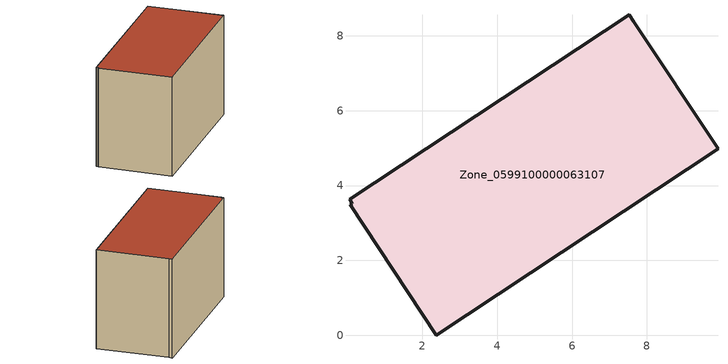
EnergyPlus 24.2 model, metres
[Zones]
Zone_0599100000063107
 floor ground (C_G): 7.64,8.38 9.9,4.98 2.37,0 0.07,3.49 0.12,3.52 0.05,3.63 7.53,8.56 z0.48
 wall outside (C_F): 0.07,3.49 2.37,0 9.9,4.98 7.64,8.38 7.53,8.56 0.05,3.63 0.12,3.52 0.07,3.49 z0.48:6.23
 roof outside (C_R): 9.9,4.98 7.64,8.38 7.53,8.56 0.05,3.63 0.12,3.52 0.07,3.49 2.37,0 z6.23
[BUILDING]
Pand.0599100000063107: North Axis=0; Terrain=City; Loads Convergence Tolerance Value=0.04; Temperature Convergence Tolerance Value=0.4; Solar Distribution=FullExterior; Maximum Number of Warmup Days=25; Minimum Number of Warmup Days=1
[Site:Location]
Rotterdam.The.Hague.AP_ZH_NLD Design_Conditions: Latitude=51.96; Longitude=4.45; Time Zone=1; Elevation=-4.5
[SITE:GROUNDTEMPERATURE:BUILDINGSURFACE]
18, 18, 18, 18, 18, 18, 18, 18, 18, 18, 18, 18
[MATERIAL] Thermal Absorptance=0.9; Solar Absorptance=0.7; Visible Absorptance=0.7
Name | Roughness | Thickness | Conductivity | Density | Specific Heat
G.TI.1946-1964 | MediumSmooth | 0.15 | 1 | 540 | 1210
F.TI.1946-1964 | Rough | 0.3 | 0.857143 | 1920 | 840
R.TI.1946-1964 | MediumRough | 0.2 | 0.277778 | 1500 | 1000
[CONSTRUCTION]
C_G: G.TI.1946-1964
C_F: F.TI.1946-1964
C_R: R.TI.1946-1964
[ZONE]
Zone_0599100000063107: Type=1; Multiplier=1; Ceiling Height=Autocalculate; Volume=Autocalculate; Floor Area=autocalculate; Part of Total Floor Area=Yes
[ZONEINFILTRATION:DESIGNFLOWRATE]
Infil_Zone_0599100000063107: Zone or ZoneList or Space or SpaceList=Zone_0599100000063107; Schedule=AlwaysOn; Design Flow Rate Calculation Method=Flow/Area; Flow Rate per Floor Area=0.003; Constant Term Coefficient=1; Temperature Term Coefficient=0; Velocity Term Coefficient=0; Velocity Squared Term Coefficient=0
[HVACTEMPLATE:ZONE:IDEALLOADSAIRSYSTEM]
Zone_0599100000063107: Maximum Heating Supply Air Temperature=50; Minimum Cooling Supply Air Temperature=13; Maximum Heating Supply Air Humidity Ratio=0.0156; Minimum Cooling Supply Air Humidity Ratio=0.0077; Heating Limit=NoLimit; Cooling Limit=NoLimit; Dehumidification Control Type=ConstantSensibleHeatRatio; Cooling Sensible Heat Ratio=0.7; Dehumidification Setpoint=60; Humidification Control Type=None; Humidification Setpoint=30; Outdoor Air Method=None; Outdoor Air Flow Rate per Person=0.00944; Outdoor Air Flow Rate per Zone Floor Area=0; Outdoor Air Flow Rate per Zone=0; Demand Controlled Ventilation Type=None; Outdoor Air Economizer Type=NoEconomizer; Heat Recovery Type=None; Sensible Heat Recovery Effectiveness=0.7; Latent Heat Recovery Effectiveness=0.65
[ZONECONTROL:THERMOSTAT]
ThermostatControl_Zone_0599100000063107: Zone or ZoneList=Zone_0599100000063107; Control Type Schedule=DualSetpointControlType; Control 1=Thermostat_Zone_0599100000063107; Temperature Difference Between Cutout And Setpoint=0
[THERMOSTATSETPOINT:DUALSETPOINT]
Thermostat_Zone_0599100000063107: Heating Setpoint Temperature Schedule=HeatingSetpoint_Zone_0599100000063107; Cooling Setpoint Temperature Schedule=CoolingSetpoint_Zone_0599100000063107
[SCHEDULE:COMPACT]
HeatingSetpoint_Zone_0599100000063107: Through: 12/31, For: AllDays, Until: 24:00, 21
CoolingSetpoint_Zone_0599100000063107: Through: 12/31, For: AllDays, Until: 24:00, 24
DualSetpointControlType: Through: 12/31, For: AllDays, Until: 24:00, 4
AlwaysOn: Through: 12/31, For: AllDays, Until: 24:00, 1
